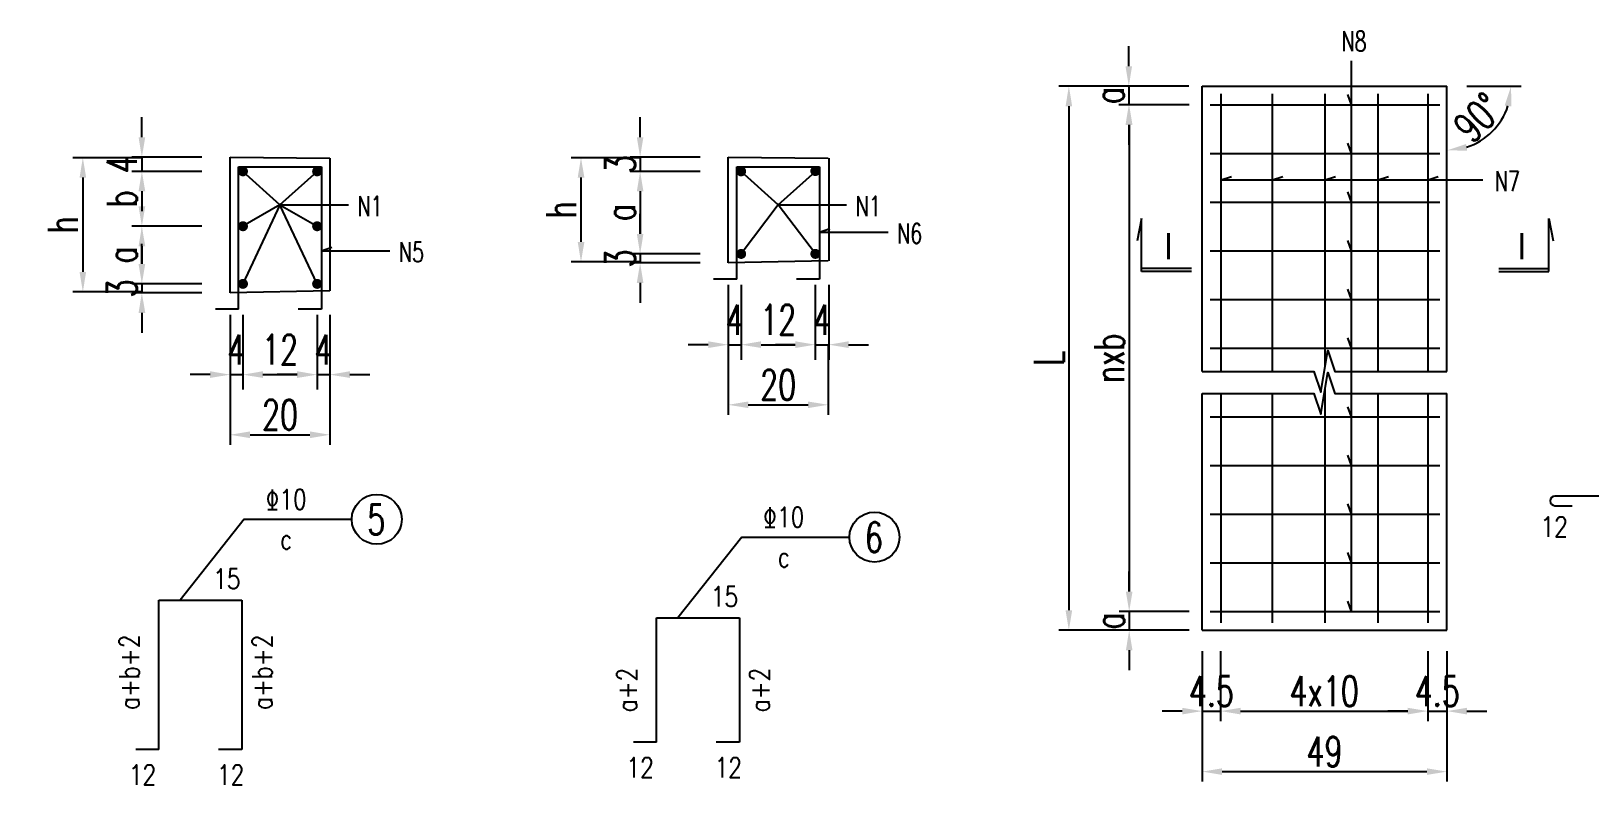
# Model space of a CAD drawing. Header units: millimetres. Extents: x -51 to 12129, y -1309 to -715.
# Drawn here: x 10556.4 to 10712.5, y -1228.4 to -1153 of the extents above; entities that cross this region are included whole.
import ezdxf
from ezdxf.enums import TextEntityAlignment as Align

# ---------------------------------------------------------------- set-up
doc = ezdxf.new("R2010")
doc.units = ezdxf.units.MM
doc.header["$LTSCALE"] = 0.25
doc.layers.add('TEXT', color=7, linetype='Continuous', lineweight=18)
for name, color, linetype in [('尺寸标注', 2, 'Continuous'), ('文字', 7, 'Continuous'), ('标注', 4, 'Continuous'), ('次轮廓线', 7, 'Continuous'), ('轮廓线', 1, 'Continuous'), ('钢筋', 6, 'Continuous')]:
    doc.layers.add(name, color=color, linetype=linetype)
doc.styles.get("Standard").update_dxf_attribs({"font": 'simplex1.shx', "width": 0.7, "bigfont": 'hztxt.shx'})
doc.styles.add('TEXT', font='simplex1.shx', dxfattribs={"width": 0.7, "bigfont": 'hztxt.shx'})
doc.dimstyles.new('比例1：20', dxfattribs={"dimtxt": 3, "dimasz": 2, "dimexe": 1, "dimexo": 2, "dimgap": 0.5, "dimtad": 1, "dimlfac": 2, "dimzin": 13, "dimdsep": 46, "dimtxsty": 'Standard', "dimcen": -0.09, "dimclrd": 256, "dimclre": 256, "dimclrt": 7, "dimaunit": 1, "dimadec": 0, "dimazin": 0, "dimtfac": 0.0005, "dimtix": 1, "dimtmove": 2, "dimatfit": 3, "dimldrblk": 'DIM', "dimfxl": 0, "dimtolj": 1, "dimtzin": 13, "dimarcsym": 0})
doc.dimstyles.new('比例1：30', dxfattribs={"dimscale": 0, "dimtxt": 3, "dimasz": 2, "dimexe": 1.5, "dimexo": 1, "dimgap": 1, "dimtad": 1, "dimdec": 1, "dimlfac": 3, "dimzin": 13, "dimdsep": 46, "dimtxsty": 'Standard', "dimcen": -0.09, "dimclrd": 256, "dimclre": 256, "dimclrt": 7, "dimaunit": 1, "dimadec": 0, "dimazin": 0, "dimtfac": 0.0005, "dimtdec": 1, "dimtix": 1, "dimtmove": 2, "dimatfit": 3, "dimldrblk": 'DIM', "dimfxl": 0, "dimtolj": 1, "dimtzin": 13, "dimarcsym": 0})

# ---------------------------------------------------------------- blocks, each defined once
blk = doc.blocks.new('*D2382')
at = {"layer": 'Defpoints', "color": 0}
for p in [(10581.33, -1165.63), (10561.59, -1179.07), (10581.33, -1179.07)]:
    blk.add_point(p, dxfattribs=at)
at = {"layer": '标注', "lineweight": -2}
for p, q in [((10567.59, -1165.63), (10560.59, -1165.63)), ((10561.59, -1167.63), (10561.59, -1177.07)), ((10567.59, -1179.07), (10560.59, -1179.07))]:
    blk.add_line(p, q, dxfattribs=at)
at = {"layer": '标注'}
for points in [[(10561.26, -1167.63), (10561.92, -1167.63), (10561.59, -1165.63)], [(10561.26, -1177.07), (10561.92, -1177.07), (10561.59, -1179.07)]]:
    blk.add_solid(points, dxfattribs=at)
at = {"layer": '标注', "color": 7, "insert": (10559.59, -1172.35), "char_height": 3, "attachment_point": 5, "rotation": 90}
blk.add_mtext('\\A1;h', dxfattribs=at)
blk = doc.blocks.new('DIM')
blk.add_lwpolyline([(-1, -0.1, 0.2, 0, 0), (0, 0, 0, 0, 0)], format="xyseb")
blk = doc.blocks.new('*D2383')
at = {"layer": 'Defpoints', "color": 0}
for p in [(10576.33, -1165.58), (10567.5, -1167), (10577.62, -1167)]:
    blk.add_point(p, dxfattribs=at)
at = {"layer": '标注', "lineweight": -2}
for p, q in [((10567.5, -1163.58), (10567.5, -1161.58)), ((10573.5, -1165.58), (10566.5, -1165.58)), ((10567.5, -1165.58), (10567.5, -1167)), ((10573.5, -1167), (10566.5, -1167)), ((10567.5, -1169), (10567.5, -1171))]:
    blk.add_line(p, q, dxfattribs=at)
at = {"layer": '标注'}
for points in [[(10567.17, -1163.58), (10567.84, -1163.58), (10567.5, -1165.58)], [(10567.17, -1169), (10567.84, -1169), (10567.5, -1167)]]:
    blk.add_solid(points, dxfattribs=at)
at = {"layer": '标注', "color": 7, "insert": (10565.5, -1166.29), "char_height": 3, "attachment_point": 5, "rotation": 90}
blk.add_mtext('\\A1;4', dxfattribs=at)
blk = doc.blocks.new('*D2384')
at = {"layer": 'Defpoints', "color": 0}
for p in [(10577.62, -1167), (10567.5, -1172.5), (10577.62, -1172.5)]:
    blk.add_point(p, dxfattribs=at)
at = {"layer": '标注', "lineweight": -2}
for p, q in [((10573.5, -1167), (10566.5, -1167)), ((10567.5, -1169), (10567.5, -1170.5)), ((10573.5, -1172.5), (10566.5, -1172.5))]:
    blk.add_line(p, q, dxfattribs=at)
at = {"layer": '标注'}
for points in [[(10567.17, -1169), (10567.84, -1169), (10567.5, -1167)], [(10567.17, -1170.5), (10567.84, -1170.5), (10567.5, -1172.5)]]:
    blk.add_solid(points, dxfattribs=at)
at = {"layer": '标注', "color": 7, "insert": (10565.5, -1169.75), "char_height": 3, "attachment_point": 5, "rotation": 90}
blk.add_mtext('\\A1;b', dxfattribs=at)
blk = doc.blocks.new('*D2385')
at = {"layer": 'Defpoints', "color": 0}
for p in [(10577.62, -1172.5), (10567.5, -1178.27), (10577.62, -1178.27)]:
    blk.add_point(p, dxfattribs=at)
at = {"layer": '标注', "lineweight": -2}
for p, q in [((10573.5, -1172.5), (10566.5, -1172.5)), ((10567.5, -1174.5), (10567.5, -1176.27)), ((10573.5, -1178.27), (10566.5, -1178.27))]:
    blk.add_line(p, q, dxfattribs=at)
at = {"layer": '标注'}
for points in [[(10567.17, -1174.5), (10567.84, -1174.5), (10567.5, -1172.5)], [(10567.17, -1176.27), (10567.84, -1176.27), (10567.5, -1178.27)]]:
    blk.add_solid(points, dxfattribs=at)
at = {"layer": '标注', "color": 7, "insert": (10565.5, -1175.38), "char_height": 3, "attachment_point": 5, "rotation": 90}
blk.add_mtext('\\A1;a', dxfattribs=at)
blk = doc.blocks.new('*D2386')
at = {"layer": 'Defpoints', "color": 0}
for p in [(10577.62, -1178.27), (10567.5, -1179.17), (10576.33, -1179.17)]:
    blk.add_point(p, dxfattribs=at)
at = {"layer": '标注', "lineweight": -2}
for p, q in [((10567.5, -1176.27), (10567.5, -1174.27)), ((10573.5, -1178.27), (10566.5, -1178.27)), ((10567.5, -1178.27), (10567.5, -1179.17)), ((10573.5, -1179.17), (10566.5, -1179.17)), ((10567.5, -1181.17), (10567.5, -1183.17))]:
    blk.add_line(p, q, dxfattribs=at)
at = {"layer": '标注'}
for points in [[(10567.17, -1176.27), (10567.84, -1176.27), (10567.5, -1178.27)], [(10567.17, -1181.17), (10567.84, -1181.17), (10567.5, -1179.17)]]:
    blk.add_solid(points, dxfattribs=at)
at = {"layer": '标注', "color": 7, "insert": (10565.5, -1178.72), "char_height": 3, "attachment_point": 5, "rotation": 90}
blk.add_mtext('\\A1;3', dxfattribs=at)
blk = doc.blocks.new('*D2335')
at = {"layer": 'Defpoints', "color": 0}
for p in [(10577.62, -1178.27), (10576.33, -1179.17), (10577.62, -1187.36)]:
    blk.add_point(p, dxfattribs=at)
at = {"layer": '标注', "lineweight": -2}
for p, q in [((10576.33, -1181.36), (10576.33, -1188.86)), ((10577.62, -1181.36), (10577.62, -1188.86)), ((10574.33, -1187.36), (10572.33, -1187.36)), ((10576.33, -1187.36), (10577.62, -1187.36)), ((10579.62, -1187.36), (10581.62, -1187.36))]:
    blk.add_line(p, q, dxfattribs=at)
at = {"layer": '标注'}
for points in [[(10574.33, -1187.02), (10574.33, -1187.69), (10576.33, -1187.36)], [(10579.62, -1187.02), (10579.62, -1187.69), (10577.62, -1187.36)]]:
    blk.add_solid(points, dxfattribs=at)
at = {"layer": '标注', "color": 7, "insert": (10576.97, -1184.86), "char_height": 3, "attachment_point": 5}
blk.add_mtext('\\A1;4', dxfattribs=at)
blk = doc.blocks.new('*D2387')
at = {"layer": 'Defpoints', "color": 0}
for p in [(10577.62, -1178.27), (10585.05, -1178.27), (10585.05, -1187.36)]:
    blk.add_point(p, dxfattribs=at)
at = {"layer": '标注', "lineweight": -2}
for p, q in [((10577.62, -1181.36), (10577.62, -1188.86)), ((10585.05, -1181.36), (10585.05, -1188.86)), ((10579.62, -1187.36), (10583.05, -1187.36))]:
    blk.add_line(p, q, dxfattribs=at)
at = {"layer": '标注'}
for points in [[(10579.62, -1187.02), (10579.62, -1187.69), (10577.62, -1187.36)], [(10583.05, -1187.02), (10583.05, -1187.69), (10585.05, -1187.36)]]:
    blk.add_solid(points, dxfattribs=at)
at = {"layer": '标注', "color": 7, "insert": (10581.34, -1184.86), "char_height": 3, "attachment_point": 5}
blk.add_mtext('\\A1;12', dxfattribs=at)
blk = doc.blocks.new('*D2336')
at = {"layer": 'Defpoints', "color": 0}
for p in [(10586.33, -1175.6), (10585.05, -1178.27), (10586.33, -1187.36)]:
    blk.add_point(p, dxfattribs=at)
at = {"layer": '标注', "lineweight": -2}
for p, q in [((10585.05, -1181.36), (10585.05, -1188.86)), ((10586.33, -1181.36), (10586.33, -1188.86)), ((10583.05, -1187.36), (10581.05, -1187.36)), ((10585.05, -1187.36), (10586.33, -1187.36)), ((10588.33, -1187.36), (10590.33, -1187.36))]:
    blk.add_line(p, q, dxfattribs=at)
at = {"layer": '标注'}
for points in [[(10583.05, -1187.02), (10583.05, -1187.69), (10585.05, -1187.36)], [(10588.33, -1187.02), (10588.33, -1187.69), (10586.33, -1187.36)]]:
    blk.add_solid(points, dxfattribs=at)
at = {"layer": '标注', "color": 7, "insert": (10585.69, -1184.86), "char_height": 3, "attachment_point": 5}
blk.add_mtext('\\A1;4', dxfattribs=at)
blk = doc.blocks.new('*D2388')
at = {"layer": 'Defpoints', "color": 0}
for p in [(10576.33, -1179.17), (10586.33, -1178.97), (10586.33, -1193.38)]:
    blk.add_point(p, dxfattribs=at)
at = {"layer": '标注', "lineweight": -2}
for p, q in [((10576.33, -1187.38), (10576.33, -1194.38)), ((10586.33, -1187.38), (10586.33, -1194.38)), ((10578.33, -1193.38), (10584.33, -1193.38))]:
    blk.add_line(p, q, dxfattribs=at)
at = {"layer": '标注'}
for points in [[(10578.33, -1193.05), (10578.33, -1193.72), (10576.33, -1193.38)], [(10584.33, -1193.05), (10584.33, -1193.72), (10586.33, -1193.38)]]:
    blk.add_solid(points, dxfattribs=at)
at = {"layer": '标注', "color": 7, "insert": (10581.33, -1191.38), "char_height": 3, "attachment_point": 5}
blk.add_mtext('\\A1;20', dxfattribs=at)
blk = doc.blocks.new('*D2341')
at = {"layer": 'Defpoints', "color": 0}
for p in [(10506.75, -1198.23), (10496.97, -1199.27), (10673.47, -1199.27)]:
    blk.add_point(p, dxfattribs=at)
at = {"layer": '标注', "lineweight": -2}
for p, q in [((10496.97, -1196.23), (10496.97, -1194.23)), ((10502.97, -1198.23), (10495.97, -1198.23)), ((10496.97, -1198.23), (10496.97, -1199.27)), ((10502.97, -1199.27), (10495.97, -1199.27)), ((10496.97, -1201.27), (10496.97, -1203.27))]:
    blk.add_line(p, q, dxfattribs=at)
at = {"layer": '标注'}
for points in [[(10496.64, -1196.23), (10497.3, -1196.23), (10496.97, -1198.23)], [(10496.64, -1201.27), (10497.3, -1201.27), (10496.97, -1199.27)]]:
    blk.add_solid(points, dxfattribs=at)
at = {"layer": '标注', "color": 7, "insert": (10494.97, -1198.75), "char_height": 3, "attachment_point": 5, "rotation": 90}
blk.add_mtext('\\A1;4', dxfattribs=at)
blk = doc.blocks.new('*D2402')
at = {"layer": 'Defpoints', "color": 0}
for p in [(10631.21, -1165.63), (10611.47, -1176.07), (10631.21, -1176.07)]:
    blk.add_point(p, dxfattribs=at)
at = {"layer": '标注', "lineweight": -2}
for p, q in [((10617.47, -1165.63), (10610.47, -1165.63)), ((10611.47, -1167.63), (10611.47, -1174.07)), ((10617.47, -1176.07), (10610.47, -1176.07))]:
    blk.add_line(p, q, dxfattribs=at)
at = {"layer": '标注'}
for points in [[(10611.14, -1167.63), (10611.81, -1167.63), (10611.47, -1165.63)], [(10611.14, -1174.07), (10611.81, -1174.07), (10611.47, -1176.07)]]:
    blk.add_solid(points, dxfattribs=at)
at = {"layer": '标注', "color": 7, "insert": (10609.47, -1170.85), "char_height": 3, "attachment_point": 5, "rotation": 90}
blk.add_mtext('\\A1;h', dxfattribs=at)
blk = doc.blocks.new('*D2403')
at = {"layer": 'Defpoints', "color": 0}
for p in [(10626.21, -1165.58), (10617.39, -1167), (10627.51, -1167)]:
    blk.add_point(p, dxfattribs=at)
at = {"layer": '标注', "lineweight": -2}
for p, q in [((10617.39, -1163.58), (10617.39, -1161.58)), ((10623.39, -1165.58), (10616.39, -1165.58)), ((10617.39, -1165.58), (10617.39, -1167)), ((10623.39, -1167), (10616.39, -1167)), ((10617.39, -1169), (10617.39, -1171))]:
    blk.add_line(p, q, dxfattribs=at)
at = {"layer": '标注'}
for points in [[(10617.06, -1163.58), (10617.72, -1163.58), (10617.39, -1165.58)], [(10617.06, -1169), (10617.72, -1169), (10617.39, -1167)]]:
    blk.add_solid(points, dxfattribs=at)
at = {"layer": '标注', "color": 7, "insert": (10615.39, -1166.29), "char_height": 3, "attachment_point": 5, "rotation": 90}
blk.add_mtext('\\A1;3', dxfattribs=at)
blk = doc.blocks.new('*D2404')
at = {"layer": 'Defpoints', "color": 0}
for p in [(10627.51, -1167), (10617.39, -1175.27), (10627.51, -1175.27)]:
    blk.add_point(p, dxfattribs=at)
at = {"layer": '标注', "lineweight": -2}
for p, q in [((10623.39, -1167), (10616.39, -1167)), ((10617.39, -1169), (10617.39, -1173.27)), ((10623.39, -1175.27), (10616.39, -1175.27))]:
    blk.add_line(p, q, dxfattribs=at)
at = {"layer": '标注'}
for points in [[(10617.06, -1169), (10617.72, -1169), (10617.39, -1167)], [(10617.06, -1173.27), (10617.72, -1173.27), (10617.39, -1175.27)]]:
    blk.add_solid(points, dxfattribs=at)
at = {"layer": '标注', "color": 7, "insert": (10615.39, -1171.13), "char_height": 3, "attachment_point": 5, "rotation": 90}
blk.add_mtext('\\A1;a', dxfattribs=at)
blk = doc.blocks.new('*D2405')
at = {"layer": 'Defpoints', "color": 0}
for p in [(10617.39, -1176.17), (10626.21, -1176.17), (10627.51, -1175.27)]:
    blk.add_point(p, dxfattribs=at)
at = {"layer": '标注', "lineweight": -2}
for p, q in [((10617.39, -1173.27), (10617.39, -1171.27)), ((10623.39, -1175.27), (10616.39, -1175.27)), ((10623.39, -1176.17), (10616.39, -1176.17)), ((10617.39, -1175.27), (10617.39, -1176.17)), ((10617.39, -1178.17), (10617.39, -1180.17))]:
    blk.add_line(p, q, dxfattribs=at)
at = {"layer": '标注'}
for points in [[(10617.06, -1173.27), (10617.72, -1173.27), (10617.39, -1175.27)], [(10617.06, -1178.17), (10617.72, -1178.17), (10617.39, -1176.17)]]:
    blk.add_solid(points, dxfattribs=at)
at = {"layer": '标注', "color": 7, "insert": (10615.39, -1175.72), "char_height": 3, "attachment_point": 5, "rotation": 90}
blk.add_mtext('\\A1;3', dxfattribs=at)
blk = doc.blocks.new('*D2344')
at = {"layer": 'Defpoints', "color": 0}
for p in [(10626.21, -1176.17), (10627.51, -1175.27), (10627.51, -1184.36)]:
    blk.add_point(p, dxfattribs=at)
at = {"layer": '标注', "lineweight": -2}
for p, q in [((10626.21, -1178.36), (10626.21, -1185.86)), ((10627.51, -1178.36), (10627.51, -1185.86)), ((10624.21, -1184.36), (10622.21, -1184.36)), ((10626.21, -1184.36), (10627.51, -1184.36)), ((10629.51, -1184.36), (10631.51, -1184.36))]:
    blk.add_line(p, q, dxfattribs=at)
at = {"layer": '标注'}
for points in [[(10624.21, -1184.02), (10624.21, -1184.69), (10626.21, -1184.36)], [(10629.51, -1184.02), (10629.51, -1184.69), (10627.51, -1184.36)]]:
    blk.add_solid(points, dxfattribs=at)
at = {"layer": '标注', "color": 7, "insert": (10626.86, -1181.86), "char_height": 3, "attachment_point": 5}
blk.add_mtext('\\A1;4', dxfattribs=at)
blk = doc.blocks.new('*D2345')
at = {"layer": 'Defpoints', "color": 0}
for p in [(10627.51, -1175.27), (10634.93, -1175.27), (10634.93, -1184.36)]:
    blk.add_point(p, dxfattribs=at)
at = {"layer": '标注', "lineweight": -2}
for p, q in [((10627.51, -1178.36), (10627.51, -1185.86)), ((10634.93, -1178.36), (10634.93, -1185.86)), ((10629.51, -1184.36), (10632.93, -1184.36))]:
    blk.add_line(p, q, dxfattribs=at)
at = {"layer": '标注'}
for points in [[(10629.51, -1184.02), (10629.51, -1184.69), (10627.51, -1184.36)], [(10632.93, -1184.02), (10632.93, -1184.69), (10634.93, -1184.36)]]:
    blk.add_solid(points, dxfattribs=at)
at = {"layer": '标注', "color": 7, "insert": (10631.22, -1181.86), "char_height": 3, "attachment_point": 5}
blk.add_mtext('\\A1;12', dxfattribs=at)
blk = doc.blocks.new('*D2346')
at = {"layer": 'Defpoints', "color": 0}
for p in [(10636.27, -1174.41), (10634.93, -1175.27), (10636.27, -1184.36)]:
    blk.add_point(p, dxfattribs=at)
at = {"layer": '标注', "lineweight": -2}
for p, q in [((10634.93, -1178.36), (10634.93, -1185.86)), ((10636.27, -1178.36), (10636.27, -1185.86)), ((10632.93, -1184.36), (10630.93, -1184.36)), ((10634.93, -1184.36), (10636.27, -1184.36)), ((10638.27, -1184.36), (10640.27, -1184.36))]:
    blk.add_line(p, q, dxfattribs=at)
at = {"layer": '标注'}
for points in [[(10632.93, -1184.02), (10632.93, -1184.69), (10634.93, -1184.36)], [(10638.27, -1184.02), (10638.27, -1184.69), (10636.27, -1184.36)]]:
    blk.add_solid(points, dxfattribs=at)
at = {"layer": '标注', "color": 7, "insert": (10635.6, -1181.86), "char_height": 3, "attachment_point": 5}
blk.add_mtext('\\A1;4', dxfattribs=at)
blk = doc.blocks.new('*D2347')
at = {"layer": 'Defpoints', "color": 0}
for p in [(10626.21, -1176.17), (10636.21, -1175.97), (10636.21, -1190.38)]:
    blk.add_point(p, dxfattribs=at)
at = {"layer": '标注', "lineweight": -2}
for p, q in [((10626.21, -1184.38), (10626.21, -1191.38)), ((10636.21, -1184.38), (10636.21, -1191.38)), ((10628.21, -1190.38), (10634.21, -1190.38))]:
    blk.add_line(p, q, dxfattribs=at)
at = {"layer": '标注'}
for points in [[(10628.21, -1190.05), (10628.21, -1190.71), (10626.21, -1190.38)], [(10634.21, -1190.05), (10634.21, -1190.71), (10636.21, -1190.38)]]:
    blk.add_solid(points, dxfattribs=at)
at = {"layer": '标注', "color": 7, "insert": (10631.21, -1188.38), "char_height": 3, "attachment_point": 5}
blk.add_mtext('\\A1;20', dxfattribs=at)
blk = doc.blocks.new('*D2348')
at = {"layer": 'Defpoints', "color": 0}
for p in [(10673.67, -1212.96), (10698.17, -1212.96), (10698.17, -1227.12)]:
    blk.add_point(p, dxfattribs=at)
at = {"layer": '标注', "lineweight": -2}
for p, q in [((10673.67, -1221.12), (10673.67, -1228.12)), ((10698.17, -1221.12), (10698.17, -1228.12)), ((10675.67, -1227.12), (10696.17, -1227.12))]:
    blk.add_line(p, q, dxfattribs=at)
at = {"layer": '标注'}
for points in [[(10675.67, -1226.79), (10675.67, -1227.45), (10673.67, -1227.12)], [(10696.17, -1226.79), (10696.17, -1227.45), (10698.17, -1227.12)]]:
    blk.add_solid(points, dxfattribs=at)
at = {"layer": '标注', "color": 7, "insert": (10685.92, -1225.12), "char_height": 3, "attachment_point": 5}
blk.add_mtext('\\A1;49', dxfattribs=at)
blk = doc.blocks.new('*D2406')
at = {"layer": 'Defpoints', "color": 0}
for p in [(10673.67, -1212.96), (10675.51, -1212.96), (10675.51, -1221.06)]:
    blk.add_point(p, dxfattribs=at)
at = {"layer": '标注', "lineweight": -2}
for p, q in [((10673.67, -1215.06), (10673.67, -1222.06)), ((10675.51, -1215.06), (10675.51, -1222.06)), ((10671.67, -1221.06), (10669.67, -1221.06)), ((10673.67, -1221.06), (10675.51, -1221.06)), ((10677.51, -1221.06), (10679.51, -1221.06))]:
    blk.add_line(p, q, dxfattribs=at)
at = {"layer": '标注'}
for points in [[(10671.67, -1220.73), (10671.67, -1221.39), (10673.67, -1221.06)], [(10677.51, -1220.73), (10677.51, -1221.39), (10675.51, -1221.06)]]:
    blk.add_solid(points, dxfattribs=at)
at = {"layer": '标注', "color": 7, "insert": (10674.59, -1219.06), "char_height": 3, "attachment_point": 5}
blk.add_mtext('\\A1;4.5', dxfattribs=at)
blk = doc.blocks.new('*D2407')
at = {"layer": 'Defpoints', "color": 0}
for p in [(10675.51, -1212.96), (10696.26, -1212.96), (10696.26, -1221.06)]:
    blk.add_point(p, dxfattribs=at)
at = {"layer": '标注', "lineweight": -2}
for p, q in [((10675.51, -1215.06), (10675.51, -1222.06)), ((10696.26, -1215.06), (10696.26, -1222.06)), ((10677.51, -1221.06), (10694.26, -1221.06))]:
    blk.add_line(p, q, dxfattribs=at)
at = {"layer": '标注'}
for points in [[(10677.51, -1220.73), (10677.51, -1221.39), (10675.51, -1221.06)], [(10694.26, -1220.73), (10694.26, -1221.39), (10696.26, -1221.06)]]:
    blk.add_solid(points, dxfattribs=at)
at = {"layer": '标注', "color": 7, "insert": (10685.88, -1219.06), "char_height": 3, "attachment_point": 5}
blk.add_mtext('\\A1;4x10', dxfattribs=at)
blk = doc.blocks.new('*D2349')
at = {"layer": 'Defpoints', "color": 0}
for p in [(10696.26, -1212.96), (10698.17, -1212.96), (10698.17, -1221.06)]:
    blk.add_point(p, dxfattribs=at)
at = {"layer": '标注', "lineweight": -2}
for p, q in [((10696.26, -1215.06), (10696.26, -1222.06)), ((10698.17, -1215.06), (10698.17, -1222.06)), ((10694.26, -1221.06), (10692.26, -1221.06)), ((10696.26, -1221.06), (10698.17, -1221.06)), ((10700.17, -1221.06), (10702.17, -1221.06))]:
    blk.add_line(p, q, dxfattribs=at)
at = {"layer": '标注'}
for points in [[(10694.26, -1220.73), (10694.26, -1221.39), (10696.26, -1221.06)], [(10700.17, -1220.73), (10700.17, -1221.39), (10698.17, -1221.06)]]:
    blk.add_solid(points, dxfattribs=at)
at = {"layer": '标注', "color": 7, "insert": (10697.21, -1219.06), "char_height": 3, "attachment_point": 5}
blk.add_mtext('\\A1;4.5', dxfattribs=at)
blk = doc.blocks.new('*D2350')
at = {"layer": 'Defpoints', "color": 0}
for p in [(10675.44, -1158.47), (10666.32, -1160.35), (10675.44, -1160.35)]:
    blk.add_point(p, dxfattribs=at)
at = {"layer": '标注', "lineweight": -2}
for p, q in [((10666.32, -1156.47), (10666.32, -1154.47)), ((10672.32, -1158.47), (10665.32, -1158.47)), ((10666.32, -1158.47), (10666.32, -1160.35)), ((10672.32, -1160.35), (10665.32, -1160.35)), ((10666.32, -1162.35), (10666.32, -1164.35))]:
    blk.add_line(p, q, dxfattribs=at)
at = {"layer": '标注'}
for points in [[(10665.99, -1156.47), (10666.65, -1156.47), (10666.32, -1158.47)], [(10665.99, -1162.35), (10666.65, -1162.35), (10666.32, -1160.35)]]:
    blk.add_solid(points, dxfattribs=at)
at = {"layer": '标注', "color": 7, "insert": (10664.32, -1159.41), "char_height": 3, "attachment_point": 5, "rotation": 90}
blk.add_mtext('\\A1;a', dxfattribs=at)
blk = doc.blocks.new('*D2351')
at = {"layer": 'Defpoints', "color": 0}
for p in [(10675.48, -1160.35), (10666.36, -1211.09), (10682.59, -1211.09)]:
    blk.add_point(p, dxfattribs=at)
at = {"layer": '标注', "lineweight": -2}
for p, q in [((10672.36, -1160.35), (10665.36, -1160.35)), ((10666.36, -1162.35), (10666.36, -1209.09)), ((10672.36, -1211.09), (10665.36, -1211.09))]:
    blk.add_line(p, q, dxfattribs=at)
at = {"layer": '标注'}
for points in [[(10666.03, -1162.35), (10666.69, -1162.35), (10666.36, -1160.35)], [(10666.03, -1209.09), (10666.69, -1209.09), (10666.36, -1211.09)]]:
    blk.add_solid(points, dxfattribs=at)
at = {"layer": '标注', "color": 7, "insert": (10664.36, -1185.72), "char_height": 3, "attachment_point": 5, "rotation": 90}
blk.add_mtext('\\A1;nxb', dxfattribs=at)
blk = doc.blocks.new('*D2352')
at = {"layer": 'Defpoints', "color": 0}
for p in [(10678.48, -1211.09), (10666.36, -1212.96), (10678.48, -1212.96)]:
    blk.add_point(p, dxfattribs=at)
at = {"layer": '标注', "lineweight": -2}
for p, q in [((10666.36, -1209.09), (10666.36, -1207.09)), ((10672.36, -1211.09), (10665.36, -1211.09)), ((10666.36, -1211.09), (10666.36, -1212.96)), ((10672.36, -1212.96), (10665.36, -1212.96)), ((10666.36, -1214.96), (10666.36, -1216.96))]:
    blk.add_line(p, q, dxfattribs=at)
at = {"layer": '标注'}
for points in [[(10666.03, -1209.09), (10666.69, -1209.09), (10666.36, -1211.09)], [(10666.03, -1214.96), (10666.69, -1214.96), (10666.36, -1212.96)]]:
    blk.add_solid(points, dxfattribs=at)
at = {"layer": '标注', "color": 7, "insert": (10664.36, -1212.03), "char_height": 3, "attachment_point": 5, "rotation": 90}
blk.add_mtext('\\A1;a', dxfattribs=at)
blk = doc.blocks.new('*D2357')
at = {"layer": 'Defpoints', "color": 0}
for p in [(10675.48, -1158.47), (10660.32, -1212.96), (10686.18, -1212.96)]:
    blk.add_point(p, dxfattribs=at)
at = {"layer": '标注', "lineweight": -2}
for p, q in [((10666.32, -1158.47), (10659.32, -1158.47)), ((10660.32, -1160.47), (10660.32, -1210.96)), ((10666.32, -1212.96), (10659.32, -1212.96))]:
    blk.add_line(p, q, dxfattribs=at)
at = {"layer": '标注'}
for points in [[(10659.99, -1160.47), (10660.65, -1160.47), (10660.32, -1158.47)], [(10659.99, -1210.96), (10660.65, -1210.96), (10660.32, -1212.96)]]:
    blk.add_solid(points, dxfattribs=at)
at = {"layer": '标注', "color": 7, "insert": (10658.32, -1185.72), "char_height": 3, "attachment_point": 5, "rotation": 90}
blk.add_mtext('\\A1;L', dxfattribs=at)
blk = doc.blocks.new('*D2439')
at = {"layer": 'Defpoints', "color": 0}
for p in [(10673.67, -1158.47), (10698.17, -1158.47), (10701.39, -1164.04), (10698.17, -1189.23), (10698.17, -1212.96)]:
    blk.add_point(p, dxfattribs=at)
at = {"layer": '标注', "lineweight": -2}
for p, q in [((10700.17, -1158.47), (10705.6, -1158.47)), ((10698.17, -1170.9), (10698.17, -1163.9))]:
    blk.add_line(p, q, dxfattribs=at)
blk.add_arc((10698.17, -1158.47), 6.43, 287.8988, 342.1012, dxfattribs=at)
at = {"layer": '标注'}
for points in [[(10703.96, -1160.4), (10704.62, -1160.5), (10704.6, -1158.47)], [(10700.2, -1164.92), (10700.09, -1164.26), (10698.17, -1164.9)]]:
    blk.add_solid(points, dxfattribs=at)
at = {"layer": '标注', "color": 7, "insert": (10701.3, -1161.61), "char_height": 3, "attachment_point": 5, "rotation": 45}
blk.add_mtext('\\A1;90°', dxfattribs=at)

msp = doc.modelspace()

# ---------------------------------------------------------------- linework, layer by layer
at = {"layer": '文字'}
for centre in [(10591.02195, -1201.85098), (10640.84827, -1203.62782)]:
    msp.add_circle(centre, 2.5, dxfattribs=at)
at = {"layer": '标注'}
for p, q in [((10688.61127, -1211.08837), (10688.61127, -1155.93384)), ((10688.61127, -1160.34884), (10688.26549, -1159.31622)), ((10688.61127, -1165.22053), (10688.26549, -1164.18791)), ((10581.32456, -1170.34636), (10577.62261, -1166.99944)), ((10581.32456, -1170.34636), (10585.05028, -1166.99944)), ((10631.20878, -1170.34636), (10627.50684, -1166.99944)), ((10631.20878, -1170.34636), (10634.9345, -1166.99944)), ((10675.56004, -1167.84415), (10676.59266, -1167.49837)), ((10675.56004, -1167.84415), (10701.78218, -1167.84415)), ((10680.70606, -1167.84415), (10681.73868, -1167.49837)), ((10685.99889, -1167.84415), (10687.03151, -1167.49837)), ((10691.28187, -1167.84415), (10692.31449, -1167.49837)), ((10696.28187, -1167.84415), (10697.31449, -1167.49837)), ((10581.32456, -1170.34636), (10577.62261, -1172.49554)), ((10581.32456, -1170.34636), (10577.62261, -1178.26752)), ((10581.32456, -1170.34636), (10588.18041, -1170.34636)), ((10581.32456, -1170.34636), (10585.05028, -1172.49554)), ((10585.05028, -1178.26752), (10581.32456, -1170.34636)), ((10631.20878, -1170.34636), (10627.50684, -1175.26728)), ((10631.20878, -1170.34636), (10638.06463, -1170.34636)), ((10634.9345, -1175.26728), (10631.20878, -1170.34636)), ((10688.61127, -1170.09222), (10688.26549, -1169.0596)), ((10635.35993, -1173.08033), (10636.39255, -1172.73455)), ((10635.35993, -1173.08033), (10642.21578, -1173.08033)), ((10585.47571, -1174.94414), (10586.50833, -1174.59836)), ((10585.47571, -1174.94414), (10592.33156, -1174.94414)), ((10688.61127, -1174.96391), (10688.26549, -1173.93129)), ((10688.61127, -1179.8356), (10688.26549, -1178.80298)), ((10688.61127, -1184.70729), (10688.26549, -1183.67467)), ((10688.61127, -1191.60161), (10688.26549, -1190.56899)), ((10688.61127, -1196.4733), (10688.26549, -1195.44068)), ((10688.61127, -1201.34499), (10688.26549, -1200.31237)), ((10577.75733, -1201.85098), (10571.34118, -1209.95359)), ((10577.75733, -1201.85098), (10588.52195, -1201.85098)), ((10627.58365, -1203.62782), (10621.16749, -1211.73043)), ((10627.58365, -1203.62782), (10638.34827, -1203.62782)), ((10688.61127, -1206.21668), (10688.26549, -1205.18406)), ((10688.61127, -1211.08837), (10688.26549, -1210.05575))]:
    msp.add_line(p, q, dxfattribs=at)
at = {"layer": '次轮廓线'}
for p, q in [((10673.67096, -1187.03131), (10673.67096, -1158.47384)), ((10673.67096, -1158.47384), (10698.17096, -1158.47384)), ((10698.17096, -1187.03131), (10698.17096, -1158.47384)), ((10673.67096, -1212.96337), (10673.67096, -1189.23376)), ((10698.17096, -1212.96337), (10698.17096, -1189.23376)), ((10673.67096, -1212.96337), (10698.17096, -1212.96337))]:
    msp.add_line(p, q, dxfattribs=at)
at = {"layer": '次轮廓线', "ltscale": 2}
for points in [[(10673.67096, -1187.03131), (10684.8578, -1187.03131), (10685.5578, -1189.13131), (10686.2578, -1184.93131), (10686.9578, -1187.03131), (10698.17096, -1187.03131)], [(10673.67096, -1189.23376), (10684.8578, -1189.23376), (10685.5578, -1191.33376), (10686.2578, -1187.13376), (10686.9578, -1189.23376), (10698.17096, -1189.23376)]]:
    msp.add_lwpolyline(points, dxfattribs=at)
at = {"layer": '轮廓线'}
for p, q in [((10576.32607, -1165.57552), (10586.32607, -1165.67552)), ((10576.32607, -1179.1738), (10576.32607, -1165.57552)), ((10576.32607, -1165.57552), (10586.32607, -1165.67552)), ((10586.32607, -1165.67552), (10586.32607, -1178.9743)), ((10626.21029, -1165.57552), (10636.21029, -1165.67552)), ((10626.21029, -1176.17355), (10626.21029, -1165.57552)), ((10626.21029, -1165.57552), (10636.21029, -1165.67552)), ((10636.2702, -1165.67611), (10636.2702, -1175.97465)), ((10636.21029, -1175.97405), (10626.21029, -1176.17355)), ((10586.32607, -1178.9743), (10576.32607, -1179.1738))]:
    msp.add_line(p, q, dxfattribs=at)
at = {"layer": '钢筋'}
for p, q in [((10675.56004, -1187.03131), (10675.56004, -1159.22963)), ((10680.70606, -1187.03131), (10680.70606, -1159.22963)), ((10685.99889, -1186.48473), (10685.99889, -1159.22963)), ((10691.28187, -1187.03131), (10691.28187, -1159.22963)), ((10696.28187, -1187.03131), (10696.28187, -1159.22963)), ((10674.46975, -1160.34884), (10697.46639, -1160.34884)), ((10674.46975, -1165.22053), (10697.46639, -1165.22053)), ((10577.18179, -1180.80749), (10577.18179, -1166.55797)), ((10577.18179, -1166.55797), (10585.47571, -1166.55797)), ((10585.47571, -1166.55797), (10585.47571, -1180.80749)), ((10627.06601, -1177.80724), (10627.06601, -1166.55797)), ((10627.06601, -1166.55797), (10635.35993, -1166.55797)), ((10635.35993, -1166.55797), (10635.35993, -1177.80724)), ((10674.46975, -1170.09222), (10697.46639, -1170.09222)), ((10667.60232, -1171.73679), (10667.15099, -1173.96571)), ((10667.60232, -1177.03679), (10667.60232, -1171.73679)), ((10708.36491, -1177.03679), (10708.36491, -1171.73679)), ((10708.36491, -1171.73679), (10708.81623, -1173.96571)), ((10674.46975, -1174.96391), (10697.46639, -1174.96391)), ((10672.60232, -1176.73679), (10667.60232, -1176.73679)), ((10703.36491, -1176.73679), (10708.36491, -1176.73679)), ((10627.06601, -1177.80724), (10624.74542, -1177.80724)), ((10635.35993, -1177.80724), (10633.03934, -1177.80724)), ((10672.60232, -1177.03679), (10667.60232, -1177.03679)), ((10703.36491, -1177.03679), (10708.36491, -1177.03679)), ((10674.46975, -1179.8356), (10697.46639, -1179.8356)), ((10577.18179, -1180.80749), (10574.8612, -1180.80749)), ((10585.47571, -1180.80749), (10583.15512, -1180.80749)), ((10674.46975, -1184.70729), (10697.46639, -1184.70729)), ((10685.99889, -1212.20758), (10685.99889, -1188.68719)), ((10675.56004, -1212.20758), (10675.56004, -1189.23376)), ((10680.70606, -1212.20758), (10680.70606, -1189.23376)), ((10691.28187, -1212.20758), (10691.28187, -1189.23376)), ((10696.28187, -1212.20758), (10696.28187, -1189.23376)), ((10674.46975, -1191.60161), (10697.46639, -1191.60161)), ((10674.46975, -1196.4733), (10697.46639, -1196.4733)), ((10751.23696, -1199.5255), (10708.98477, -1199.5255)), ((10674.46975, -1201.34499), (10697.46639, -1201.34499)), ((10708.98477, -1200.4855), (10710.72686, -1200.4855)), ((10674.46975, -1206.21668), (10697.46639, -1206.21668)), ((10569.21026, -1224.8951), (10569.21026, -1209.95359)), ((10569.21026, -1209.95359), (10577.50418, -1209.95359)), ((10577.50418, -1209.95359), (10577.50418, -1224.8951)), ((10619.03657, -1224.16893), (10619.03657, -1211.73043)), ((10619.03657, -1211.73043), (10627.33049, -1211.73043)), ((10627.33049, -1211.73043), (10627.33049, -1224.16893)), ((10674.46975, -1211.08837), (10697.46639, -1211.08837)), ((10569.21026, -1224.8951), (10566.88967, -1224.8951)), ((10577.50418, -1224.8951), (10575.18359, -1224.8951)), ((10619.03657, -1224.16893), (10616.71598, -1224.16893)), ((10627.33049, -1224.16893), (10625.0099, -1224.16893))]:
    msp.add_line(p, q, dxfattribs=at)
at = {"layer": '钢筋', "const_width": 0.5}
for points in [[(10577.62261, -1167.24944, 1), (10577.62261, -1166.74944, 1)], [(10585.05028, -1167.24944, 1), (10585.05028, -1166.74944, 1)], [(10627.50684, -1167.24944, 1), (10627.50684, -1166.74944, 1)], [(10634.9345, -1167.21536, 1), (10634.9345, -1166.71536, 1)], [(10577.62261, -1172.74554, 1), (10577.62261, -1172.24554, 1)], [(10585.05028, -1172.74554, 1), (10585.05028, -1172.24554, 1)], [(10627.50684, -1175.51728, 1), (10627.50684, -1175.01728, 1)], [(10634.9345, -1175.51728, 1), (10634.9345, -1175.01728, 1)], [(10577.62261, -1178.51752, 1), (10577.62261, -1178.01752, 1)], [(10585.05028, -1178.51752, 1), (10585.05028, -1178.01752, 1)]]:
    msp.add_lwpolyline(points, format="xyb", close=True, dxfattribs=at)
at = {"layer": '钢筋'}
msp.add_arc((10708.98477, -1200.0055), 0.48, 90, 270, dxfattribs=at)

# ---------------------------------------------------------------- texts
at = {"color": 7, "char_height": 2, "attachment_point": 5, "style": 'TEXT'}
for s, insert in [('N8', (10688.8707, -1153.95794)), ('N7', (10704.2172, -1167.96973)), ('N1', (10590.33996, -1170.47782)), ('N1', (10640.22418, -1170.47782)), ('N6', (10644.37533, -1173.21179)), ('N5', (10594.49111, -1175.0756))]:
    msp.add_mtext(s, dxfattribs=dict(at, insert=insert))
at = {"layer": 'TEXT'}
msp.add_text('Ⅰ', height=3, dxfattribs=at).set_placement((10670.29289, -1174.59237), align=Align.MIDDLE)
at = {"layer": 'TEXT', "text_generation_flag": 2}
msp.add_text('Ⅰ', height=3, dxfattribs=at).set_placement((10705.67434, -1174.59237), align=Align.MIDDLE)
at = {"layer": '尺寸标注', "color": 7, "style": 'TEXT', "width": 0.8}
for s, p in [('%%13110', (10581.94843, -1199.85098)), ('%%13110', (10631.77475, -1201.62782)), ('12', (10708.91624, -1202.59537)), ('c', (10581.94843, -1203.85098)), ('c', (10631.77475, -1205.62782)), ('15', (10576.01333, -1207.81695)), ('15', (10625.83965, -1209.59378)), ('12', (10567.56405, -1227.44355)), ('12', (10576.38957, -1227.44355)), ('12', (10617.39036, -1226.71738)), ('12', (10626.21589, -1226.71738))]:
    msp.add_text(s, height=2, dxfattribs=at).set_placement(p, align=Align.MIDDLE)
for s, p in [('a+b+2', (10566.24331, -1217.16595)), ('a+b+2', (10579.53411, -1217.16595)), ('a+2', (10616.06962, -1218.94278)), ('a+2', (10629.36042, -1218.94278))]:
    msp.add_text(s, height=2, rotation=90, dxfattribs=at).set_placement(p, align=Align.MIDDLE)
at = {"layer": '文字', "width": 0.7}
for s, p in [('5', (10590.97525, -1201.87497)), ('6', (10640.80157, -1203.6518))]:
    msp.add_text(s, height=3, dxfattribs=at).set_placement(p, align=Align.MIDDLE_CENTER)

# ---------------------------------------------------------------- dimensions: what is measured, and where the dimension line sits
at = {"layer": '标注'}
for base, p1, p2, text, picture, middle in [((10666.32004, -1160.34884), (10675.43758, -1158.47384), (10675.43758, -1160.34884), 'a', '*D2350', (10664.32004, -1159.41134)), ((10660.32004, -1212.96337), (10675.47717, -1158.47384), (10686.18448, -1212.96337), 'L', '*D2357', (10658.32004, -1185.7186)), ((10666.35964, -1211.08837), (10675.47717, -1160.34884), (10682.59169, -1211.08837), 'nxb', '*D2351', (10664.35964, -1185.7186)), ((10567.50448, -1166.99944), (10576.32607, -1165.57552), (10577.62261, -1166.99944), '4', '*D2383', (10565.50448, -1166.28748)), ((10617.3887, -1166.99944), (10626.21029, -1165.57552), (10627.50684, -1166.99944), '3', '*D2403', (10615.3887, -1166.28748)), ((10561.58859, -1179.07405), (10581.32607, -1165.62552), (10581.32607, -1179.07405), 'h', '*D2382', (10559.58859, -1172.34978)), ((10611.47281, -1176.0738), (10631.21029, -1165.62552), (10631.21029, -1176.0738), 'h', '*D2402', (10609.47281, -1170.84966)), ((10567.50448, -1172.49554), (10577.62261, -1166.99944), (10577.62261, -1172.49554), 'b', '*D2384', (10565.50448, -1169.74749)), ((10617.3887, -1175.26728), (10627.50684, -1166.99944), (10627.50684, -1175.26728), 'a', '*D2404', (10615.3887, -1171.13336)), ((10617.3887, -1176.17355), (10627.50684, -1175.26728), (10626.21029, -1176.17355), '3', '*D2405', (10615.3887, -1175.72041)), ((10567.50448, -1178.26752), (10577.62261, -1172.49554), (10577.62261, -1178.26752), 'a', '*D2385', (10565.50448, -1175.38153)), ((10567.50448, -1179.1738), (10577.62261, -1178.26752), (10576.32607, -1179.1738), '3', '*D2386', (10565.50448, -1178.72066)), ((10496.96964, -1199.26536), (10506.75138, -1198.22589), (10673.47493, -1199.26536), '4', '*D2341', (10494.96964, -1198.74563)), ((10666.35964, -1212.96337), (10678.48291, -1211.08837), (10678.48291, -1212.96337), 'a', '*D2352', (10664.35964, -1212.02587))]:
    dim = msp.add_linear_dim(base=base, p1=p1, p2=p2, angle=90, text=text, dimstyle='比例1：20', dxfattribs=at)
    dim.commit()
    dim.dimension.update_dxf_attribs({"geometry": picture, "text_midpoint": middle})
dim = msp.add_angular_dim_2l(base=(10701.3851, -1164.0409), line1=((10698.17096, -1212.96337), (10698.17096, -1189.23376)), line2=((10673.67096, -1158.47384), (10698.17096, -1158.47384)), dimstyle='比例1：20', dxfattribs=at)
dim.commit()
dim.dimension.update_dxf_attribs({"geometry": '*D2439', "text_midpoint": (10701.30223, -1161.60511)})
for base, p1, p2, text, picture, middle in [((10636.2702, -1184.35578), (10634.9345, -1175.26728), (10636.2702, -1174.40772), '4', '*D2346', (10635.60235, -1181.85578)), ((10586.32607, -1187.35602), (10585.05028, -1178.26752), (10586.32607, -1175.59543), '4', '*D2336', (10585.68818, -1184.85602)), ((10627.50684, -1184.35578), (10626.21029, -1176.17355), (10627.50684, -1175.26728), '4', '*D2344', (10626.85856, -1181.85578)), ((10634.9345, -1184.35578), (10627.50684, -1175.26728), (10634.9345, -1175.26728), '12', '*D2345', (10631.22067, -1181.85578)), ((10577.62261, -1187.35602), (10576.32607, -1179.1738), (10577.62261, -1178.26752), '4', '*D2335', (10576.97434, -1184.85602)), ((10585.05028, -1187.35602), (10577.62261, -1178.26752), (10585.05028, -1178.26752), '12', '*D2387', (10581.33645, -1184.85602))]:
    dim = msp.add_linear_dim(base=base, p1=p1, p2=p2, text=text, dimstyle='比例1：30', override={"dimscale": 1}, dxfattribs=at)
    dim.commit()
    dim.dimension.update_dxf_attribs({"geometry": picture, "text_midpoint": middle})
for base, p1, p2, picture, middle in [((10636.21029, -1190.38145), (10626.21029, -1176.17355), (10636.21029, -1175.97405), '*D2347', (10631.21029, -1188.38145)), ((10586.32607, -1193.3817), (10576.32607, -1179.1738), (10586.32607, -1178.9743), '*D2388', (10581.32607, -1191.3817)), ((10698.17096, -1227.11992), (10673.67096, -1212.96337), (10698.17096, -1212.96337), '*D2348', (10685.92096, -1225.11992))]:
    dim = msp.add_linear_dim(base=base, p1=p1, p2=p2, dimstyle='比例1：20', dxfattribs=at)
    dim.commit()
    dim.dimension.update_dxf_attribs({"geometry": picture, "text_midpoint": middle})
for base, p1, p2, text, picture, middle in [((10675.5065, -1221.05922), (10673.67096, -1212.96337), (10675.5065, -1212.96337), '4.5', '*D2406', (10674.58873, -1219.05922)), ((10696.25614, -1221.05922), (10675.5065, -1212.96337), (10696.25614, -1212.96337), '4x10', '*D2407', (10685.88132, -1219.05922)), ((10698.17096, -1221.05922), (10696.25614, -1212.96337), (10698.17096, -1212.96337), '4.5', '*D2349', (10697.21355, -1219.05922))]:
    dim = msp.add_linear_dim(base=base, p1=p1, p2=p2, text=text, dimstyle='比例1：20', dxfattribs=at)
    dim.commit()
    dim.dimension.update_dxf_attribs({"geometry": picture, "text_midpoint": middle})

doc.saveas('drawing.dxf')
